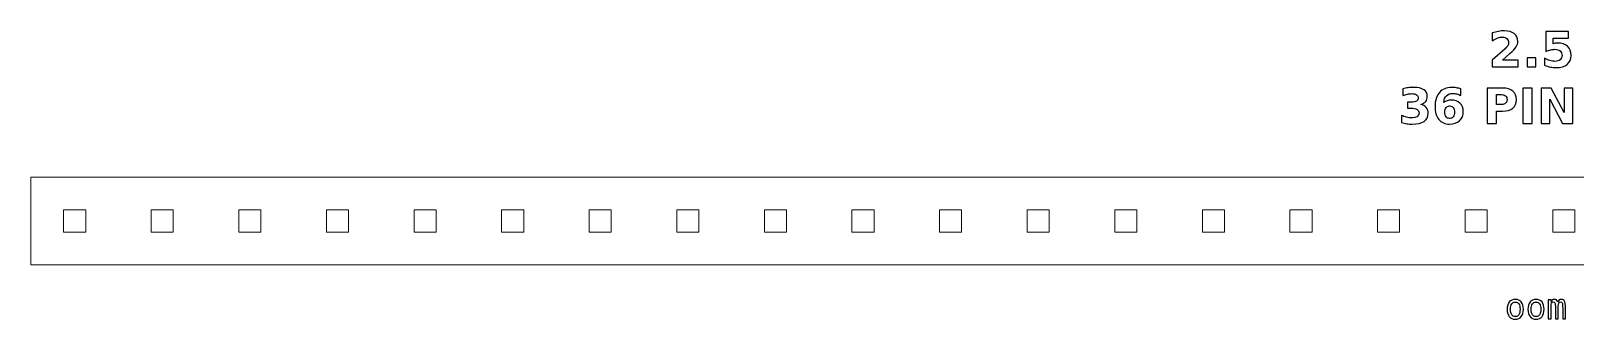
# Model space of a CAD drawing. Header units: centimetres. Extents: x -15.07 to -5.93, y -15.14 to -14.3.
# Drawn here: x -15.072 to -10.594, y -15.135 to -14.298 of the extents above; entities that cross this region are included whole.
import ezdxf

# ---------------------------------------------------------------- set-up
doc = ezdxf.new("R2010")
doc.units = ezdxf.units.CM
doc.header["$MEASUREMENT"] = 0
doc.layers.add('Layer 1', color=7, linetype='Continuous')

msp = doc.modelspace()

# ---------------------------------------------------------------- linework, layer by layer
at = {"layer": 'Layer 1', "color": 7, "lineweight": 20}
for points in [[(-15.072, -14.977), (-5.928, -14.977), (-5.928, -14.723), (-15.072, -14.723), (-15.072, -14.977)], [(-14.977, -14.882), (-14.913, -14.882), (-14.913, -14.818), (-14.977, -14.818), (-14.977, -14.882)], [(-14.723, -14.882), (-14.659, -14.882), (-14.659, -14.818), (-14.723, -14.818), (-14.723, -14.882)], [(-14.469, -14.882), (-14.405, -14.882), (-14.405, -14.818), (-14.469, -14.818), (-14.469, -14.882)], [(-14.215, -14.882), (-14.151, -14.882), (-14.151, -14.818), (-14.215, -14.818), (-14.215, -14.882)], [(-13.961, -14.882), (-13.897, -14.882), (-13.897, -14.818), (-13.961, -14.818), (-13.961, -14.882)], [(-13.707, -14.882), (-13.643, -14.882), (-13.643, -14.818), (-13.707, -14.818), (-13.707, -14.882)], [(-13.453, -14.882), (-13.389, -14.882), (-13.389, -14.818), (-13.453, -14.818), (-13.453, -14.882)], [(-13.199, -14.882), (-13.135, -14.882), (-13.135, -14.818), (-13.199, -14.818), (-13.199, -14.882)], [(-12.945, -14.882), (-12.881, -14.882), (-12.881, -14.818), (-12.945, -14.818), (-12.945, -14.882)], [(-12.691, -14.882), (-12.627, -14.882), (-12.627, -14.818), (-12.691, -14.818), (-12.691, -14.882)], [(-12.437, -14.882), (-12.373, -14.882), (-12.373, -14.818), (-12.437, -14.818), (-12.437, -14.882)], [(-12.183, -14.882), (-12.119, -14.882), (-12.119, -14.818), (-12.183, -14.818), (-12.183, -14.882)], [(-11.929, -14.882), (-11.865, -14.882), (-11.865, -14.818), (-11.929, -14.818), (-11.929, -14.882)], [(-11.675, -14.882), (-11.611, -14.882), (-11.611, -14.818), (-11.675, -14.818), (-11.675, -14.882)], [(-11.421, -14.882), (-11.357, -14.882), (-11.357, -14.818), (-11.421, -14.818), (-11.421, -14.882)], [(-11.167, -14.882), (-11.103, -14.882), (-11.103, -14.818), (-11.167, -14.818), (-11.167, -14.882)], [(-10.913, -14.882), (-10.849, -14.882), (-10.849, -14.818), (-10.913, -14.818), (-10.913, -14.882)], [(-10.659, -14.882), (-10.595, -14.882), (-10.595, -14.818), (-10.659, -14.818), (-10.659, -14.882)]]:
    msp.add_lwpolyline(points, close=True, dxfattribs=at)
at = {"layer": 'Layer 1', "color": 250}
for points, knots in [([(-10.80502, -14.38297), (-10.80502, -14.38297), (-10.75974, -14.38297), (-10.75974, -14.38297), (-10.75974, -14.38297), (-10.75974, -14.38297), (-10.75974, -14.40247), (-10.75974, -14.40247), (-10.75974, -14.40247), (-10.75974, -14.40247), (-10.83451, -14.40247), (-10.83451, -14.40247), (-10.83451, -14.40247), (-10.83451, -14.40247), (-10.83451, -14.38297), (-10.83451, -14.38297), (-10.83451, -14.38297), (-10.83451, -14.38297), (-10.79695, -14.34984), (-10.79695, -14.34984), (-10.79695, -14.34984), (-10.79359, -14.3468), (-10.79112, -14.34384), (-10.78952, -14.34095), (-10.78952, -14.34095), (-10.7879, -14.33805), (-10.7871, -14.33504), (-10.7871, -14.33191), (-10.7871, -14.33191), (-10.7871, -14.32709), (-10.78872, -14.32321), (-10.79196, -14.32027), (-10.79196, -14.32027), (-10.79519, -14.31733), (-10.79949, -14.31588), (-10.80488, -14.31588), (-10.80488, -14.31588), (-10.80901, -14.31588), (-10.81353, -14.31677), (-10.81845, -14.31853), (-10.81845, -14.31853), (-10.82336, -14.3203), (-10.82863, -14.32293), (-10.83423, -14.32641), (-10.83423, -14.32641), (-10.83423, -14.32641), (-10.83423, -14.30381), (-10.83423, -14.30381), (-10.83423, -14.30381), (-10.82825, -14.30184), (-10.82235, -14.30033), (-10.81652, -14.2993), (-10.81652, -14.2993), (-10.81068, -14.29826), (-10.80497, -14.29774), (-10.79935, -14.29774), (-10.79935, -14.29774), (-10.78705, -14.29774), (-10.77748, -14.30045), (-10.77066, -14.30588), (-10.77066, -14.30588), (-10.76384, -14.31129), (-10.76043, -14.31884), (-10.76043, -14.32855), (-10.76043, -14.32855), (-10.76043, -14.33415), (-10.76188, -14.33937), (-10.76478, -14.34422), (-10.76478, -14.34422), (-10.76767, -14.34906), (-10.77376, -14.35555), (-10.78303, -14.36369), (-10.78303, -14.36369), (-10.78303, -14.36369), (-10.80502, -14.38297), (-10.80502, -14.38297)], [0, 0, 0, 0, 0.0526316, 0.0526316, 0.0526316, 0.0526316, 0.1052632, 0.1052632, 0.1052632, 0.1052632, 0.1578947, 0.1578947, 0.1578947, 0.1578947, 0.2105263, 0.2105263, 0.2105263, 0.2105263, 0.2631579, 0.2631579, 0.2631579, 0.2631579, 0.3157895, 0.3157895, 0.3157895, 0.3157895, 0.3684211, 0.3684211, 0.3684211, 0.3684211, 0.4210526, 0.4210526, 0.4210526, 0.4210526, 0.4736842, 0.4736842, 0.4736842, 0.4736842, 0.5263158, 0.5263158, 0.5263158, 0.5263158, 0.5789474, 0.5789474, 0.5789474, 0.5789474, 0.6315789, 0.6315789, 0.6315789, 0.6315789, 0.6842105, 0.6842105, 0.6842105, 0.6842105, 0.7368421, 0.7368421, 0.7368421, 0.7368421, 0.7894737, 0.7894737, 0.7894737, 0.7894737, 0.8421053, 0.8421053, 0.8421053, 0.8421053, 0.8947368, 0.8947368, 0.8947368, 0.8947368, 0.9473684, 0.9473684, 0.9473684, 0.9473684, 1, 1, 1, 1]), ([(-10.67893, -14.2996), (-10.67893, -14.2996), (-10.61299, -14.2996), (-10.61299, -14.2996), (-10.61299, -14.2996), (-10.61299, -14.2996), (-10.61299, -14.3191), (-10.61299, -14.3191), (-10.61299, -14.3191), (-10.61299, -14.3191), (-10.65779, -14.3191), (-10.65779, -14.3191), (-10.65779, -14.3191), (-10.65779, -14.3191), (-10.65779, -14.33502), (-10.65779, -14.33502), (-10.65779, -14.33502), (-10.65577, -14.33448), (-10.65374, -14.33406), (-10.6517, -14.33375), (-10.6517, -14.33375), (-10.64965, -14.33344), (-10.64751, -14.3333), (-10.64532, -14.3333), (-10.64532, -14.3333), (-10.63277, -14.3333), (-10.62301, -14.33643), (-10.61602, -14.34271), (-10.61602, -14.34271), (-10.60904, -14.34897), (-10.60556, -14.35771), (-10.60556, -14.36891), (-10.60556, -14.36891), (-10.60556, -14.38003), (-10.60937, -14.38874), (-10.61696, -14.39504), (-10.61696, -14.39504), (-10.62456, -14.40132), (-10.63512, -14.40447), (-10.64862, -14.40447), (-10.64862, -14.40447), (-10.65445, -14.40447), (-10.66024, -14.4039), (-10.66595, -14.40278), (-10.66595, -14.40278), (-10.67167, -14.40165), (-10.67736, -14.39995), (-10.683, -14.39765), (-10.683, -14.39765), (-10.683, -14.39765), (-10.683, -14.37676), (-10.683, -14.37676), (-10.683, -14.37676), (-10.6774, -14.37999), (-10.67209, -14.38239), (-10.66706, -14.38398), (-10.66706, -14.38398), (-10.66202, -14.38561), (-10.65727, -14.38641), (-10.65283, -14.38641), (-10.65283, -14.38641), (-10.64638, -14.38641), (-10.64133, -14.38483), (-10.63763, -14.38168), (-10.63763, -14.38168), (-10.63394, -14.37855), (-10.63208, -14.3743), (-10.63208, -14.36891), (-10.63208, -14.36891), (-10.63208, -14.3635), (-10.63394, -14.35924), (-10.63763, -14.35612), (-10.63763, -14.35612), (-10.64133, -14.35299), (-10.64638, -14.35144), (-10.65283, -14.35144), (-10.65283, -14.35144), (-10.65664, -14.35144), (-10.66071, -14.35193), (-10.66501, -14.35292), (-10.66501, -14.35292), (-10.66934, -14.3539), (-10.67397, -14.35543), (-10.67893, -14.3575), (-10.67893, -14.3575), (-10.67893, -14.3575), (-10.67893, -14.2996), (-10.67893, -14.2996)], [0, 0, 0, 0, 0.0454545, 0.0454545, 0.0454545, 0.0454545, 0.0909091, 0.0909091, 0.0909091, 0.0909091, 0.1363636, 0.1363636, 0.1363636, 0.1363636, 0.1818182, 0.1818182, 0.1818182, 0.1818182, 0.2272727, 0.2272727, 0.2272727, 0.2272727, 0.2727273, 0.2727273, 0.2727273, 0.2727273, 0.3181818, 0.3181818, 0.3181818, 0.3181818, 0.3636364, 0.3636364, 0.3636364, 0.3636364, 0.4090909, 0.4090909, 0.4090909, 0.4090909, 0.4545455, 0.4545455, 0.4545455, 0.4545455, 0.5, 0.5, 0.5, 0.5, 0.5454545, 0.5454545, 0.5454545, 0.5454545, 0.5909091, 0.5909091, 0.5909091, 0.5909091, 0.6363636, 0.6363636, 0.6363636, 0.6363636, 0.6818182, 0.6818182, 0.6818182, 0.6818182, 0.7272727, 0.7272727, 0.7272727, 0.7272727, 0.7727273, 0.7727273, 0.7727273, 0.7727273, 0.8181818, 0.8181818, 0.8181818, 0.8181818, 0.8636364, 0.8636364, 0.8636364, 0.8636364, 0.9090909, 0.9090909, 0.9090909, 0.9090909, 0.9545455, 0.9545455, 0.9545455, 0.9545455, 1, 1, 1, 1]), ([(-10.7331, -14.3758), (-10.7331, -14.3758), (-10.70828, -14.3758), (-10.70828, -14.3758), (-10.70828, -14.3758), (-10.70828, -14.3758), (-10.70828, -14.40247), (-10.70828, -14.40247), (-10.70828, -14.40247), (-10.70828, -14.40247), (-10.7331, -14.40247), (-10.7331, -14.40247), (-10.7331, -14.40247), (-10.7331, -14.40247), (-10.7331, -14.3758), (-10.7331, -14.3758)], [0, 0, 0, 0, 0.25, 0.25, 0.25, 0.25, 0.5, 0.5, 0.5, 0.5, 0.75, 0.75, 0.75, 0.75, 1, 1, 1, 1]), ([(-11.04152, -14.51124), (-11.0346, -14.51303), (-11.02931, -14.51616), (-11.02571, -14.52058), (-11.02571, -14.52058), (-11.02211, -14.52502), (-11.0203, -14.53064), (-11.0203, -14.53749), (-11.0203, -14.53749), (-11.0203, -14.54769), (-11.02421, -14.55545), (-11.03201, -14.56077), (-11.03201, -14.56077), (-11.03982, -14.56606), (-11.05121, -14.56872), (-11.06619, -14.56872), (-11.06619, -14.56872), (-11.07148, -14.56872), (-11.07677, -14.5683), (-11.08209, -14.56745), (-11.08209, -14.56745), (-11.08738, -14.5666), (-11.09262, -14.56531), (-11.09782, -14.56362), (-11.09782, -14.56362), (-11.09782, -14.56362), (-11.09782, -14.54315), (-11.09782, -14.54315), (-11.09782, -14.54315), (-11.09286, -14.54562), (-11.08794, -14.54751), (-11.08305, -14.54878), (-11.08305, -14.54878), (-11.07816, -14.55002), (-11.07334, -14.55066), (-11.06861, -14.55066), (-11.06861, -14.55066), (-11.06158, -14.55066), (-11.05619, -14.54943), (-11.05245, -14.54701), (-11.05245, -14.54701), (-11.04871, -14.54457), (-11.04683, -14.54109), (-11.04683, -14.53652), (-11.04683, -14.53652), (-11.04683, -14.53184), (-11.04876, -14.52829), (-11.05259, -14.52589), (-11.05259, -14.52589), (-11.05643, -14.52347), (-11.06209, -14.52227), (-11.06957, -14.52227), (-11.06957, -14.52227), (-11.06957, -14.52227), (-11.08018, -14.52227), (-11.08018, -14.52227), (-11.08018, -14.52227), (-11.08018, -14.52227), (-11.08018, -14.50517), (-11.08018, -14.50517), (-11.08018, -14.50517), (-11.08018, -14.50517), (-11.06903, -14.50517), (-11.06903, -14.50517), (-11.06903, -14.50517), (-11.06235, -14.50517), (-11.05741, -14.50414), (-11.05415, -14.50204), (-11.05415, -14.50204), (-11.05088, -14.49995), (-11.04925, -14.49678), (-11.04925, -14.49252), (-11.04925, -14.49252), (-11.04925, -14.48857), (-11.05083, -14.48551), (-11.054, -14.48337), (-11.054, -14.48337), (-11.05718, -14.48121), (-11.06165, -14.48013), (-11.06743, -14.48013), (-11.06743, -14.48013), (-11.07171, -14.48013), (-11.07602, -14.4806), (-11.08039, -14.48156), (-11.08039, -14.48156), (-11.08474, -14.48252), (-11.08907, -14.48396), (-11.0934, -14.48584), (-11.0934, -14.48584), (-11.0934, -14.48584), (-11.0934, -14.46641), (-11.0934, -14.46641), (-11.0934, -14.46641), (-11.08815, -14.46493), (-11.08298, -14.46383), (-11.07783, -14.4631), (-11.07783, -14.4631), (-11.07268, -14.46237), (-11.06765, -14.46199), (-11.06268, -14.46199), (-11.06268, -14.46199), (-11.04932, -14.46199), (-11.03931, -14.46418), (-11.03267, -14.46858), (-11.03267, -14.46858), (-11.02604, -14.47295), (-11.02273, -14.47956), (-11.02273, -14.48838), (-11.02273, -14.48838), (-11.02273, -14.49438), (-11.0243, -14.49932), (-11.02748, -14.50315), (-11.02748, -14.50315), (-11.03065, -14.50698), (-11.03533, -14.50969), (-11.04152, -14.51124)], [0, 0, 0, 0, 0.0344828, 0.0344828, 0.0344828, 0.0344828, 0.0689655, 0.0689655, 0.0689655, 0.0689655, 0.1034483, 0.1034483, 0.1034483, 0.1034483, 0.137931, 0.137931, 0.137931, 0.137931, 0.1724138, 0.1724138, 0.1724138, 0.1724138, 0.2068966, 0.2068966, 0.2068966, 0.2068966, 0.2413793, 0.2413793, 0.2413793, 0.2413793, 0.2758621, 0.2758621, 0.2758621, 0.2758621, 0.3103448, 0.3103448, 0.3103448, 0.3103448, 0.3448276, 0.3448276, 0.3448276, 0.3448276, 0.3793103, 0.3793103, 0.3793103, 0.3793103, 0.4137931, 0.4137931, 0.4137931, 0.4137931, 0.4482759, 0.4482759, 0.4482759, 0.4482759, 0.4827586, 0.4827586, 0.4827586, 0.4827586, 0.5172414, 0.5172414, 0.5172414, 0.5172414, 0.5517241, 0.5517241, 0.5517241, 0.5517241, 0.5862069, 0.5862069, 0.5862069, 0.5862069, 0.6206897, 0.6206897, 0.6206897, 0.6206897, 0.6551724, 0.6551724, 0.6551724, 0.6551724, 0.6896552, 0.6896552, 0.6896552, 0.6896552, 0.7241379, 0.7241379, 0.7241379, 0.7241379, 0.7586207, 0.7586207, 0.7586207, 0.7586207, 0.7931034, 0.7931034, 0.7931034, 0.7931034, 0.8275862, 0.8275862, 0.8275862, 0.8275862, 0.862069, 0.862069, 0.862069, 0.862069, 0.8965517, 0.8965517, 0.8965517, 0.8965517, 0.9310345, 0.9310345, 0.9310345, 0.9310345, 0.9655172, 0.9655172, 0.9655172, 0.9655172, 1, 1, 1, 1]), ([(-10.92522, -14.46653), (-10.92522, -14.46653), (-10.92522, -14.48556), (-10.92522, -14.48556), (-10.92522, -14.48556), (-10.92959, -14.48349), (-10.93368, -14.48196), (-10.93754, -14.48097), (-10.93754, -14.48097), (-10.9414, -14.47998), (-10.94518, -14.47949), (-10.94885, -14.47949), (-10.94885, -14.47949), (-10.95676, -14.47949), (-10.96289, -14.48168), (-10.96731, -14.48608), (-10.96731, -14.48608), (-10.97171, -14.49045), (-10.9743, -14.49696), (-10.97503, -14.5056), (-10.97503, -14.5056), (-10.972, -14.50336), (-10.9687, -14.50167), (-10.96517, -14.50054), (-10.96517, -14.50054), (-10.96165, -14.49941), (-10.95779, -14.49885), (-10.9536, -14.49885), (-10.9536, -14.49885), (-10.94309, -14.49885), (-10.9346, -14.50193), (-10.92816, -14.50809), (-10.92816, -14.50809), (-10.92169, -14.51423), (-10.91847, -14.52229), (-10.91847, -14.53227), (-10.91847, -14.53227), (-10.91847, -14.5433), (-10.92207, -14.55212), (-10.92929, -14.55877), (-10.92929, -14.55877), (-10.93648, -14.5654), (-10.94617, -14.56872), (-10.95828, -14.56872), (-10.95828, -14.56872), (-10.97164, -14.56872), (-10.98199, -14.5642), (-10.98933, -14.55517), (-10.98933, -14.55517), (-10.99664, -14.54616), (-11.00031, -14.53335), (-11.00031, -14.51677), (-11.00031, -14.51677), (-11.00031, -14.49979), (-10.99603, -14.48643), (-10.98747, -14.47672), (-10.98747, -14.47672), (-10.97889, -14.467), (-10.96715, -14.46213), (-10.95222, -14.46213), (-10.95222, -14.46213), (-10.94749, -14.46213), (-10.9429, -14.46251), (-10.93843, -14.46324), (-10.93843, -14.46324), (-10.93399, -14.46397), (-10.92959, -14.46507), (-10.92522, -14.46653)], [0, 0, 0, 0, 0.0588235, 0.0588235, 0.0588235, 0.0588235, 0.1176471, 0.1176471, 0.1176471, 0.1176471, 0.1764706, 0.1764706, 0.1764706, 0.1764706, 0.2352941, 0.2352941, 0.2352941, 0.2352941, 0.2941176, 0.2941176, 0.2941176, 0.2941176, 0.3529412, 0.3529412, 0.3529412, 0.3529412, 0.4117647, 0.4117647, 0.4117647, 0.4117647, 0.4705882, 0.4705882, 0.4705882, 0.4705882, 0.5294118, 0.5294118, 0.5294118, 0.5294118, 0.5882353, 0.5882353, 0.5882353, 0.5882353, 0.6470588, 0.6470588, 0.6470588, 0.6470588, 0.7058824, 0.7058824, 0.7058824, 0.7058824, 0.7647059, 0.7647059, 0.7647059, 0.7647059, 0.8235294, 0.8235294, 0.8235294, 0.8235294, 0.8823529, 0.8823529, 0.8823529, 0.8823529, 0.9411765, 0.9411765, 0.9411765, 0.9411765, 1, 1, 1, 1]), ([(-10.84878, -14.46385), (-10.84878, -14.46385), (-10.80476, -14.46385), (-10.80476, -14.46385), (-10.80476, -14.46385), (-10.79166, -14.46385), (-10.78161, -14.46677), (-10.7746, -14.47258), (-10.7746, -14.47258), (-10.7676, -14.47839), (-10.76409, -14.48666), (-10.76409, -14.49741), (-10.76409, -14.49741), (-10.76409, -14.50818), (-10.7676, -14.51648), (-10.7746, -14.52229), (-10.7746, -14.52229), (-10.78161, -14.5281), (-10.79166, -14.53102), (-10.80476, -14.53102), (-10.80476, -14.53102), (-10.80476, -14.53102), (-10.82225, -14.53102), (-10.82225, -14.53102), (-10.82225, -14.53102), (-10.82225, -14.53102), (-10.82225, -14.56672), (-10.82225, -14.56672), (-10.82225, -14.56672), (-10.82225, -14.56672), (-10.84878, -14.56672), (-10.84878, -14.56672), (-10.84878, -14.56672), (-10.84878, -14.56672), (-10.84878, -14.46385), (-10.84878, -14.46385)], [0, 0, 0, 0, 0.1111111, 0.1111111, 0.1111111, 0.1111111, 0.2222222, 0.2222222, 0.2222222, 0.2222222, 0.3333333, 0.3333333, 0.3333333, 0.3333333, 0.4444444, 0.4444444, 0.4444444, 0.4444444, 0.5555556, 0.5555556, 0.5555556, 0.5555556, 0.6666667, 0.6666667, 0.6666667, 0.6666667, 0.7777778, 0.7777778, 0.7777778, 0.7777778, 0.8888889, 0.8888889, 0.8888889, 0.8888889, 1, 1, 1, 1]), ([(-10.82225, -14.48307), (-10.82225, -14.48307), (-10.82225, -14.5118), (-10.82225, -14.5118), (-10.82225, -14.5118), (-10.82225, -14.5118), (-10.80758, -14.5118), (-10.80758, -14.5118), (-10.80758, -14.5118), (-10.80243, -14.5118), (-10.79845, -14.51056), (-10.79565, -14.50804), (-10.79565, -14.50804), (-10.79285, -14.50555), (-10.79144, -14.502), (-10.79144, -14.49741), (-10.79144, -14.49741), (-10.79144, -14.4928), (-10.79285, -14.48927), (-10.79565, -14.48678), (-10.79565, -14.48678), (-10.79845, -14.48431), (-10.80243, -14.48307), (-10.80758, -14.48307), (-10.80758, -14.48307), (-10.80758, -14.48307), (-10.82225, -14.48307), (-10.82225, -14.48307)], [0, 0, 0, 0, 0.1428571, 0.1428571, 0.1428571, 0.1428571, 0.2857143, 0.2857143, 0.2857143, 0.2857143, 0.4285714, 0.4285714, 0.4285714, 0.4285714, 0.5714286, 0.5714286, 0.5714286, 0.5714286, 0.7142857, 0.7142857, 0.7142857, 0.7142857, 0.8571429, 0.8571429, 0.8571429, 0.8571429, 1, 1, 1, 1]), ([(-10.74537, -14.46385), (-10.74537, -14.46385), (-10.71884, -14.46385), (-10.71884, -14.46385), (-10.71884, -14.46385), (-10.71884, -14.46385), (-10.71884, -14.56672), (-10.71884, -14.56672), (-10.71884, -14.56672), (-10.71884, -14.56672), (-10.74537, -14.56672), (-10.74537, -14.56672), (-10.74537, -14.56672), (-10.74537, -14.56672), (-10.74537, -14.46385), (-10.74537, -14.46385)], [0, 0, 0, 0, 0.25, 0.25, 0.25, 0.25, 0.5, 0.5, 0.5, 0.5, 0.75, 0.75, 0.75, 0.75, 1, 1, 1, 1]), ([(-10.69288, -14.46385), (-10.69288, -14.46385), (-10.66325, -14.46385), (-10.66325, -14.46385), (-10.66325, -14.46385), (-10.66325, -14.46385), (-10.62583, -14.53441), (-10.62583, -14.53441), (-10.62583, -14.53441), (-10.62583, -14.53441), (-10.62583, -14.46385), (-10.62583, -14.46385), (-10.62583, -14.46385), (-10.62583, -14.46385), (-10.60069, -14.46385), (-10.60069, -14.46385), (-10.60069, -14.46385), (-10.60069, -14.46385), (-10.60069, -14.56672), (-10.60069, -14.56672), (-10.60069, -14.56672), (-10.60069, -14.56672), (-10.63032, -14.56672), (-10.63032, -14.56672), (-10.63032, -14.56672), (-10.63032, -14.56672), (-10.66774, -14.49616), (-10.66774, -14.49616), (-10.66774, -14.49616), (-10.66774, -14.49616), (-10.66774, -14.56672), (-10.66774, -14.56672), (-10.66774, -14.56672), (-10.66774, -14.56672), (-10.69288, -14.56672), (-10.69288, -14.56672), (-10.69288, -14.56672), (-10.69288, -14.56672), (-10.69288, -14.46385), (-10.69288, -14.46385)], [0, 0, 0, 0, 0.1, 0.1, 0.1, 0.1, 0.2, 0.2, 0.2, 0.2, 0.3, 0.3, 0.3, 0.3, 0.4, 0.4, 0.4, 0.4, 0.5, 0.5, 0.5, 0.5, 0.6, 0.6, 0.6, 0.6, 0.7, 0.7, 0.7, 0.7, 0.8, 0.8, 0.8, 0.8, 0.9, 0.9, 0.9, 0.9, 1, 1, 1, 1]), ([(-10.958, -14.51594), (-10.96266, -14.51594), (-10.96614, -14.51745), (-10.96844, -14.52046), (-10.96844, -14.52046), (-10.97077, -14.52347), (-10.97192, -14.52799), (-10.97192, -14.53398), (-10.97192, -14.53398), (-10.97192, -14.54), (-10.97077, -14.54452), (-10.96844, -14.54753), (-10.96844, -14.54753), (-10.96614, -14.55054), (-10.96266, -14.55204), (-10.958, -14.55204), (-10.958, -14.55204), (-10.95332, -14.55204), (-10.94982, -14.55054), (-10.94751, -14.54753), (-10.94751, -14.54753), (-10.94518, -14.54452), (-10.94403, -14.54), (-10.94403, -14.53398), (-10.94403, -14.53398), (-10.94403, -14.52799), (-10.94518, -14.52347), (-10.94751, -14.52046), (-10.94751, -14.52046), (-10.94982, -14.51745), (-10.95332, -14.51594), (-10.958, -14.51594)], [0, 0, 0, 0, 0.125, 0.125, 0.125, 0.125, 0.25, 0.25, 0.25, 0.25, 0.375, 0.375, 0.375, 0.375, 0.5, 0.5, 0.5, 0.5, 0.625, 0.625, 0.625, 0.625, 0.75, 0.75, 0.75, 0.75, 0.875, 0.875, 0.875, 0.875, 1, 1, 1, 1]), ([(-10.76772, -15.07761), (-10.76014, -15.07761), (-10.75434, -15.08006), (-10.75032, -15.08498), (-10.75032, -15.08498), (-10.7463, -15.0899), (-10.74429, -15.09702), (-10.74429, -15.10632), (-10.74429, -15.10632), (-10.74429, -15.11567), (-10.74629, -15.12279), (-10.75029, -15.12769), (-10.75029, -15.12769), (-10.75431, -15.13259), (-10.76011, -15.13504), (-10.76772, -15.13504), (-10.76772, -15.13504), (-10.77532, -15.13504), (-10.78111, -15.13259), (-10.78513, -15.12769), (-10.78513, -15.12769), (-10.78913, -15.12279), (-10.79113, -15.11567), (-10.79113, -15.10632), (-10.79113, -15.10632), (-10.79113, -15.09702), (-10.78913, -15.0899), (-10.78513, -15.08498), (-10.78513, -15.08498), (-10.78111, -15.08006), (-10.77532, -15.07761), (-10.76772, -15.07761)], [0, 0, 0, 0, 0.125, 0.125, 0.125, 0.125, 0.25, 0.25, 0.25, 0.25, 0.375, 0.375, 0.375, 0.375, 0.5, 0.5, 0.5, 0.5, 0.625, 0.625, 0.625, 0.625, 0.75, 0.75, 0.75, 0.75, 0.875, 0.875, 0.875, 0.875, 1, 1, 1, 1]), ([(-10.76772, -15.08523), (-10.77229, -15.08523), (-10.77574, -15.087), (-10.77809, -15.09055), (-10.77809, -15.09055), (-10.78044, -15.0941), (-10.78161, -15.09937), (-10.78161, -15.10632), (-10.78161, -15.10632), (-10.78161, -15.11325), (-10.78044, -15.1185), (-10.77809, -15.12207), (-10.77809, -15.12207), (-10.77574, -15.12564), (-10.77229, -15.12742), (-10.76772, -15.12742), (-10.76772, -15.12742), (-10.76314, -15.12742), (-10.75967, -15.12564), (-10.75732, -15.12207), (-10.75732, -15.12207), (-10.75497, -15.1185), (-10.75381, -15.11325), (-10.75381, -15.10632), (-10.75381, -15.10632), (-10.75381, -15.09937), (-10.75497, -15.0941), (-10.75732, -15.09055), (-10.75732, -15.09055), (-10.75967, -15.087), (-10.76314, -15.08523), (-10.76772, -15.08523)], [0, 0, 0, 0, 0.125, 0.125, 0.125, 0.125, 0.25, 0.25, 0.25, 0.25, 0.375, 0.375, 0.375, 0.375, 0.5, 0.5, 0.5, 0.5, 0.625, 0.625, 0.625, 0.625, 0.75, 0.75, 0.75, 0.75, 0.875, 0.875, 0.875, 0.875, 1, 1, 1, 1]), ([(-10.70751, -15.07761), (-10.69993, -15.07761), (-10.69413, -15.08006), (-10.69011, -15.08498), (-10.69011, -15.08498), (-10.68609, -15.0899), (-10.68408, -15.09702), (-10.68408, -15.10632), (-10.68408, -15.10632), (-10.68408, -15.11567), (-10.68608, -15.12279), (-10.69008, -15.12769), (-10.69008, -15.12769), (-10.6941, -15.13259), (-10.6999, -15.13504), (-10.70751, -15.13504), (-10.70751, -15.13504), (-10.71511, -15.13504), (-10.7209, -15.13259), (-10.72492, -15.12769), (-10.72492, -15.12769), (-10.72892, -15.12279), (-10.73092, -15.11567), (-10.73092, -15.10632), (-10.73092, -15.10632), (-10.73092, -15.09702), (-10.72892, -15.0899), (-10.72492, -15.08498), (-10.72492, -15.08498), (-10.7209, -15.08006), (-10.71511, -15.07761), (-10.70751, -15.07761)], [0, 0, 0, 0, 0.125, 0.125, 0.125, 0.125, 0.25, 0.25, 0.25, 0.25, 0.375, 0.375, 0.375, 0.375, 0.5, 0.5, 0.5, 0.5, 0.625, 0.625, 0.625, 0.625, 0.75, 0.75, 0.75, 0.75, 0.875, 0.875, 0.875, 0.875, 1, 1, 1, 1]), ([(-10.70751, -15.08523), (-10.71208, -15.08523), (-10.71553, -15.087), (-10.71788, -15.09055), (-10.71788, -15.09055), (-10.72023, -15.0941), (-10.7214, -15.09937), (-10.7214, -15.10632), (-10.7214, -15.10632), (-10.7214, -15.11325), (-10.72023, -15.1185), (-10.71788, -15.12207), (-10.71788, -15.12207), (-10.71553, -15.12564), (-10.71208, -15.12742), (-10.70751, -15.12742), (-10.70751, -15.12742), (-10.70293, -15.12742), (-10.69946, -15.12564), (-10.69711, -15.12207), (-10.69711, -15.12207), (-10.69476, -15.1185), (-10.6936, -15.11325), (-10.6936, -15.10632), (-10.6936, -15.10632), (-10.6936, -15.09937), (-10.69476, -15.0941), (-10.69711, -15.09055), (-10.69711, -15.09055), (-10.69946, -15.087), (-10.70293, -15.08523), (-10.70751, -15.08523)], [0, 0, 0, 0, 0.125, 0.125, 0.125, 0.125, 0.25, 0.25, 0.25, 0.25, 0.375, 0.375, 0.375, 0.375, 0.5, 0.5, 0.5, 0.5, 0.625, 0.625, 0.625, 0.625, 0.75, 0.75, 0.75, 0.75, 0.875, 0.875, 0.875, 0.875, 1, 1, 1, 1]), ([(-10.64439, -15.0845), (-10.64329, -15.08215), (-10.64187, -15.08041), (-10.64015, -15.0793), (-10.64015, -15.0793), (-10.63845, -15.07818), (-10.63639, -15.07761), (-10.63399, -15.07761), (-10.63399, -15.07761), (-10.62959, -15.07761), (-10.62648, -15.07931), (-10.62468, -15.08271), (-10.62468, -15.08271), (-10.62287, -15.08612), (-10.62197, -15.09252), (-10.62197, -15.10193), (-10.62197, -15.10193), (-10.62197, -15.10193), (-10.62197, -15.13362), (-10.62197, -15.13362), (-10.62197, -15.13362), (-10.62197, -15.13362), (-10.63017, -15.13362), (-10.63017, -15.13362), (-10.63017, -15.13362), (-10.63017, -15.13362), (-10.63017, -15.10232), (-10.63017, -15.10232), (-10.63017, -15.10232), (-10.63017, -15.0946), (-10.6306, -15.08982), (-10.63147, -15.08793), (-10.63147, -15.08793), (-10.63232, -15.08607), (-10.6339, -15.08513), (-10.63619, -15.08513), (-10.63619, -15.08513), (-10.63879, -15.08513), (-10.64057, -15.08613), (-10.64154, -15.08813), (-10.64154, -15.08813), (-10.64249, -15.09013), (-10.64297, -15.09487), (-10.64297, -15.10232), (-10.64297, -15.10232), (-10.64297, -15.10232), (-10.64297, -15.13362), (-10.64297, -15.13362), (-10.64297, -15.13362), (-10.64297, -15.13362), (-10.65117, -15.13362), (-10.65117, -15.13362), (-10.65117, -15.13362), (-10.65117, -15.13362), (-10.65117, -15.10232), (-10.65117, -15.10232), (-10.65117, -15.10232), (-10.65117, -15.0945), (-10.65164, -15.08968), (-10.65257, -15.08787), (-10.65257, -15.08787), (-10.65349, -15.08605), (-10.65515, -15.08513), (-10.65757, -15.08513), (-10.65757, -15.08513), (-10.65995, -15.08513), (-10.66161, -15.08613), (-10.66252, -15.08813), (-10.66252, -15.08813), (-10.66346, -15.09013), (-10.66392, -15.09487), (-10.66392, -15.10232), (-10.66392, -15.10232), (-10.66392, -15.10232), (-10.66392, -15.13362), (-10.66392, -15.13362), (-10.66392, -15.13362), (-10.66392, -15.13362), (-10.67207, -15.13362), (-10.67207, -15.13362), (-10.67207, -15.13362), (-10.67207, -15.13362), (-10.67207, -15.07893), (-10.67207, -15.07893), (-10.67207, -15.07893), (-10.67207, -15.07893), (-10.66392, -15.07893), (-10.66392, -15.07893), (-10.66392, -15.07893), (-10.66392, -15.07893), (-10.66392, -15.08361), (-10.66392, -15.08361), (-10.66392, -15.08361), (-10.66286, -15.08166), (-10.66151, -15.08018), (-10.65989, -15.07915), (-10.65989, -15.07915), (-10.65829, -15.07813), (-10.65645, -15.07761), (-10.6544, -15.07761), (-10.6544, -15.07761), (-10.65192, -15.07761), (-10.64987, -15.07818), (-10.64822, -15.07931), (-10.64822, -15.07931), (-10.64657, -15.08046), (-10.6453, -15.08218), (-10.64439, -15.0845)], [0, 0, 0, 0, 0.037037, 0.037037, 0.037037, 0.037037, 0.0740741, 0.0740741, 0.0740741, 0.0740741, 0.1111111, 0.1111111, 0.1111111, 0.1111111, 0.1481481, 0.1481481, 0.1481481, 0.1481481, 0.1851852, 0.1851852, 0.1851852, 0.1851852, 0.2222222, 0.2222222, 0.2222222, 0.2222222, 0.2592593, 0.2592593, 0.2592593, 0.2592593, 0.2962963, 0.2962963, 0.2962963, 0.2962963, 0.3333333, 0.3333333, 0.3333333, 0.3333333, 0.3703704, 0.3703704, 0.3703704, 0.3703704, 0.4074074, 0.4074074, 0.4074074, 0.4074074, 0.4444444, 0.4444444, 0.4444444, 0.4444444, 0.4814815, 0.4814815, 0.4814815, 0.4814815, 0.5185185, 0.5185185, 0.5185185, 0.5185185, 0.5555556, 0.5555556, 0.5555556, 0.5555556, 0.5925926, 0.5925926, 0.5925926, 0.5925926, 0.6296296, 0.6296296, 0.6296296, 0.6296296, 0.6666667, 0.6666667, 0.6666667, 0.6666667, 0.7037037, 0.7037037, 0.7037037, 0.7037037, 0.7407407, 0.7407407, 0.7407407, 0.7407407, 0.7777778, 0.7777778, 0.7777778, 0.7777778, 0.8148148, 0.8148148, 0.8148148, 0.8148148, 0.8518519, 0.8518519, 0.8518519, 0.8518519, 0.8888889, 0.8888889, 0.8888889, 0.8888889, 0.9259259, 0.9259259, 0.9259259, 0.9259259, 0.962963, 0.962963, 0.962963, 0.962963, 1, 1, 1, 1])]:
    msp.add_open_spline(points, degree=3, knots=knots, dxfattribs=at)

doc.saveas('drawing.dxf')
